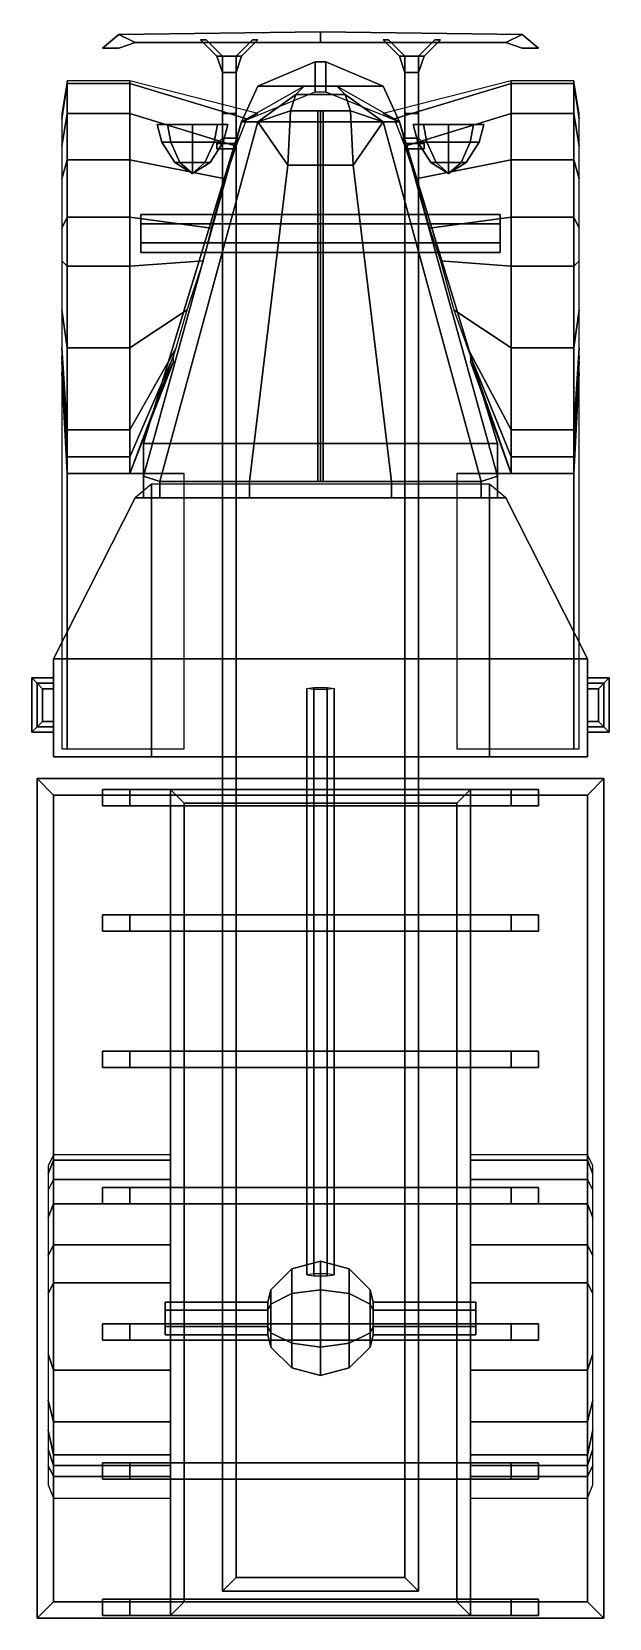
# Model space of a CAD drawing. Extents: x -1.06 to 1.06, y -3.08 to 2.74.
import ezdxf

# ---------------------------------------------------------------- set-up
doc = ezdxf.new("R2010")
doc.units = 0
doc.layers.get('0').update_dxf_attribs({"linetype": 'CONTINUOUS'})
doc.layers.add('MUDGUARDS', color=6, linetype='CONTINUOUS')

msp = doc.modelspace()

# ---------------------------------------------------------------- linework, layer by layer
for points in [[(0, 2.74, 0.41), (0, 2.7, 0.41), (-0.68, 2.7, 0.41), (-0.74, 2.73, 0.41)], [(-0.68, 2.7, 0.53), (0, 2.7, 0.53), (0, 2.74, 0.53), (-0.74, 2.73, 0.53)], [(-0.74, 2.73, 0.53), (0, 2.74, 0.53), (0, 2.74, 0.41), (-0.74, 2.73, 0.41)], [(0.74, 2.73, 0.41), (0, 2.74, 0.41), (0, 2.74, 0.53), (0.74, 2.73, 0.53)], [(0.68, 2.7, 0.41), (0, 2.7, 0.41), (0, 2.74, 0.41), (0.74, 2.73, 0.41)], [(0, 2.74, 0.53), (0, 2.7, 0.53), (0.68, 2.7, 0.53), (0.74, 2.73, 0.53)], [(-0.8, 2.68, 0.53), (-0.74, 2.73, 0.53), (-0.74, 2.73, 0.41), (-0.8, 2.68, 0.41)], [(-0.74, 2.68, 0.53), (-0.68, 2.7, 0.53), (-0.74, 2.73, 0.53), (-0.8, 2.68, 0.53)], [(-0.74, 2.73, 0.41), (-0.68, 2.7, 0.41), (-0.74, 2.68, 0.41), (-0.8, 2.68, 0.41)], [(-0.8, 2.68, 0.41), (-0.74, 2.68, 0.41), (-0.74, 2.68, 0.53), (-0.8, 2.68, 0.53)], [(-0.74, 2.68, 0.41), (-0.68, 2.7, 0.41), (-0.68, 2.7, 0.53), (-0.74, 2.68, 0.53)], [(-0.68, 2.7, 0.41), (0.68, 2.7, 0.41), (0.68, 2.7, 0.53), (-0.68, 2.7, 0.53)], [(-0.44, 2.71, 0.43), (-0.38, 2.65, 0.43), (-0.38, 2.65, 0.51), (-0.44, 2.71, 0.51)], [(-0.42, 2.71, 0.43), (-0.36, 2.65, 0.43), (-0.38, 2.65, 0.43), (-0.44, 2.71, 0.43)], [(-0.44, 2.71, 0.51), (-0.38, 2.65, 0.51), (-0.36, 2.65, 0.51), (-0.42, 2.71, 0.51)], [(-0.36, 2.65, 0.51), (-0.36, 2.65, 0.43), (-0.42, 2.71, 0.43), (-0.42, 2.71, 0.51)], [(-0.23, 2.71, 0.43), (-0.29, 2.65, 0.43), (-0.31, 2.65, 0.43), (-0.25, 2.71, 0.43)], [(-0.31, 2.65, 0.43), (-0.31, 2.65, 0.51), (-0.25, 2.71, 0.51), (-0.25, 2.71, 0.43)], [(-0.25, 2.71, 0.51), (-0.31, 2.65, 0.51), (-0.29, 2.65, 0.51), (-0.23, 2.71, 0.51)], [(-0.23, 2.71, 0.51), (-0.29, 2.65, 0.51), (-0.29, 2.65, 0.43), (-0.23, 2.71, 0.43)], [(0.23, 2.71, 0.51), (0.29, 2.65, 0.51), (0.31, 2.65, 0.51), (0.25, 2.71, 0.51)], [(0.25, 2.71, 0.43), (0.31, 2.65, 0.43), (0.29, 2.65, 0.43), (0.23, 2.71, 0.43)], [(0.23, 2.71, 0.43), (0.29, 2.65, 0.43), (0.29, 2.65, 0.51), (0.23, 2.71, 0.51)], [(0.31, 2.65, 0.51), (0.31, 2.65, 0.43), (0.25, 2.71, 0.43), (0.25, 2.71, 0.51)], [(0.44, 2.71, 0.43), (0.38, 2.65, 0.43), (0.36, 2.65, 0.43), (0.42, 2.71, 0.43)], [(0.36, 2.65, 0.43), (0.36, 2.65, 0.51), (0.42, 2.71, 0.51), (0.42, 2.71, 0.43)], [(0.42, 2.71, 0.51), (0.36, 2.65, 0.51), (0.38, 2.65, 0.51), (0.44, 2.71, 0.51)], [(0.44, 2.71, 0.51), (0.38, 2.65, 0.51), (0.38, 2.65, 0.43), (0.44, 2.71, 0.43)], [(0.74, 2.68, 0.41), (0.68, 2.7, 0.41), (0.74, 2.73, 0.41), (0.8, 2.68, 0.41)], [(0.74, 2.73, 0.53), (0.68, 2.7, 0.53), (0.74, 2.68, 0.53), (0.8, 2.68, 0.53)], [(0.74, 2.68, 0.53), (0.68, 2.7, 0.53), (0.68, 2.7, 0.41), (0.74, 2.68, 0.41)], [(0.8, 2.68, 0.41), (0.74, 2.73, 0.41), (0.74, 2.73, 0.53), (0.8, 2.68, 0.53)], [(0.8, 2.68, 0.53), (0.74, 2.68, 0.53), (0.74, 2.68, 0.41), (0.8, 2.68, 0.41)], [(-0.38, 2.65, 0.43), (-0.36, 2.59, 0.43), (-0.36, 2.59, 0.51), (-0.38, 2.65, 0.51)], [(-0.36, 2.65, 0.43), (-0.36, 2.59, 0.43), (-0.36, 2.59, 0.43), (-0.38, 2.65, 0.43)], [(-0.38, 2.65, 0.51), (-0.36, 2.59, 0.51), (-0.36, 2.59, 0.51), (-0.36, 2.65, 0.51)], [(-0.36, 2.65, 0.51), (-0.36, 2.59, 0.51), (-0.31, 2.59, 0.51), (-0.31, 2.65, 0.51)], [(-0.31, 2.65, 0.43), (-0.31, 2.59, 0.43), (-0.36, 2.59, 0.43), (-0.36, 2.65, 0.43)], [(-0.29, 2.65, 0.43), (-0.31, 2.59, 0.43), (-0.31, 2.59, 0.43), (-0.31, 2.65, 0.43)], [(-0.29, 2.65, 0.51), (-0.31, 2.59, 0.51), (-0.31, 2.59, 0.43), (-0.29, 2.65, 0.43)], [(-0.31, 2.65, 0.51), (-0.31, 2.59, 0.51), (-0.31, 2.59, 0.51), (-0.29, 2.65, 0.51)], [(-0.02, 2.52, 1.3), (-0.02, 2.63, 0.64), (-0.23, 2.54, 0.64), (-0.29, 2.41, 1.3)], [(-0.23, 2.54, 0.64), (-0.02, 2.63, 0.64), (0.02, 2.63, 0.64), (0.23, 2.54, 0.64)], [(0.02, 2.52, 1.3), (0.02, 2.63, 0.64), (-0.02, 2.63, 0.64), (-0.02, 2.52, 1.3)], [(0.23, 2.54, 0.64), (0.02, 2.63, 0.64), (0.02, 2.52, 1.3), (0.29, 2.41, 1.3)], [(0.29, 2.65, 0.51), (0.31, 2.59, 0.51), (0.31, 2.59, 0.51), (0.31, 2.65, 0.51)], [(0.29, 2.65, 0.43), (0.31, 2.59, 0.43), (0.31, 2.59, 0.51), (0.29, 2.65, 0.51)], [(0.31, 2.65, 0.43), (0.31, 2.59, 0.43), (0.31, 2.59, 0.43), (0.29, 2.65, 0.43)], [(0.31, 2.65, 0.51), (0.31, 2.59, 0.51), (0.36, 2.59, 0.51), (0.36, 2.65, 0.51)], [(0.36, 2.65, 0.43), (0.36, 2.59, 0.43), (0.31, 2.59, 0.43), (0.31, 2.65, 0.43)], [(0.38, 2.65, 0.43), (0.36, 2.59, 0.43), (0.36, 2.59, 0.43), (0.36, 2.65, 0.43)], [(0.38, 2.65, 0.51), (0.36, 2.59, 0.51), (0.36, 2.59, 0.43), (0.38, 2.65, 0.43)], [(0.36, 2.65, 0.51), (0.36, 2.59, 0.51), (0.36, 2.59, 0.51), (0.38, 2.65, 0.51)], [(-0.36, 2.59, 0.51), (-0.36, 2.44, 0.64), (-0.31, 2.44, 0.64), (-0.31, 2.59, 0.51)], [(-0.31, 2.59, 0.43), (-0.31, 2.44, 0.55), (-0.36, 2.44, 0.55), (-0.36, 2.59, 0.43)], [(-0.36, 2.59, 0.43), (-0.36, 2.44, 0.55), (-0.36, 2.44, 0.64), (-0.36, 2.59, 0.51)], [(-0.31, 2.44, 0.64), (-0.31, 2.44, 0.55), (-0.31, 2.59, 0.43), (-0.31, 2.59, 0.51)], [(0.31, 2.59, 0.51), (0.31, 2.44, 0.64), (0.36, 2.44, 0.64), (0.36, 2.59, 0.51)], [(0.36, 2.59, 0.43), (0.36, 2.44, 0.55), (0.31, 2.44, 0.55), (0.31, 2.59, 0.43)], [(0.31, 2.59, 0.43), (0.31, 2.44, 0.55), (0.31, 2.44, 0.64), (0.31, 2.59, 0.51)], [(0.36, 2.44, 0.64), (0.36, 2.44, 0.55), (0.36, 2.59, 0.43), (0.36, 2.59, 0.51)], [(-0.29, 2.41, 1.3), (-0.23, 2.54, 0.64), (-0.29, 2.41, 0.64), (-0.29, 2.41, 1.3)], [(-0.29, 2.41, 0.64), (-0.23, 2.54, 0.64), (0.23, 2.54, 0.64), (0.29, 2.41, 0.64)], [(-0.29, 2.41, 1.3), (-0.23, 2.41, 1.37), (-0.09, 2.51, 1.38), (-0.06, 2.54, 1.3)], [(-0.23, 2.41, 1.37), (-0.23, 2.41, 1.37), (-0.11, 2.45, 1.42), (-0.09, 2.51, 1.38)], [(0.11, 2.45, 1.42), (0.09, 2.51, 1.38), (-0.09, 2.51, 1.38), (-0.11, 2.45, 1.42)], [(-0.06, 2.54, 1.3), (-0.09, 2.51, 1.38), (0.09, 2.51, 1.38), (0.06, 2.54, 1.3)], [(0.06, 2.54, 1.3), (0.09, 2.51, 1.38), (0.23, 2.41, 1.37), (0.29, 2.41, 1.3)], [(0.23, 2.41, 1.37), (0.23, 2.41, 1.37), (0.09, 2.51, 1.38), (0.11, 2.45, 1.42)], [(0.29, 2.41, 0.64), (0.23, 2.54, 0.64), (0.29, 2.41, 1.3)], [(-0.23, 2.41, 1.37), (-0.23, 2.41, 1.37), (-0.12, 2.25, 1.43), (-0.11, 2.45, 1.42)], [(-0.11, 2.45, 1.42), (-0.12, 2.25, 1.43), (-0.01, 2.25, 1.43), (-0.01, 2.45, 1.42)], [(0, 2.45, 1.43), (-0.01, 2.45, 1.42), (-0.01, 2.25, 1.43), (0, 2.25, 1.44)], [(0.01, 2.45, 1.42), (0.01, 2.45, 1.42), (-0.01, 2.45, 1.42), (0, 2.45, 1.43)], [(0.01, 2.45, 1.42), (0, 2.45, 1.43), (0, 2.25, 1.44), (0.01, 2.25, 1.43)], [(0.01, 2.45, 1.42), (0.01, 2.25, 1.43), (0.12, 2.25, 1.43), (0.11, 2.45, 1.42)], [(0.11, 2.45, 1.42), (0.12, 2.25, 1.43), (0.23, 2.41, 1.37)], [(-0.29, 2.41, 1.3), (-0.29, 2.41, 0.64), (-0.65, 1.23, 0.64), (-0.65, 1.11, 1.3)], [(-0.65, 1.23, 0.64), (-0.29, 2.41, 0.64), (0.29, 2.41, 0.64), (0.65, 1.23, 0.64)], [(-0.23, 2.41, 1.37), (-0.29, 2.41, 1.3), (-0.65, 1.11, 1.3), (-0.59, 1.09, 1.4)], [(-0.5826, 2.335, 1.09), (-0.6, 2.4, 1.09), (-0.5619, 2.4, 0.9981), (-0.5496, 2.335, 1.0104)], [(-0.5496, 2.335, 1.1696), (-0.5619, 2.4, 1.1819), (-0.6, 2.4, 1.09), (-0.5826, 2.335, 1.09)], [(-0.47, 2.4, 1.22), (-0.3781, 2.4, 1.1819), (-0.6, 2.4, 1.09), (-0.5619, 2.4, 1.1819)], [(-0.3781, 2.4, 1.1819), (-0.34, 2.4, 1.09), (-0.5619, 2.4, 0.9981), (-0.6, 2.4, 1.09)], [(-0.12, 2.25, 1.43), (-0.23, 2.41, 1.37), (-0.59, 1.09, 1.4), (-0.26, 1.09, 1.48)], [(-0.5496, 2.335, 1.0104), (-0.5619, 2.4, 0.9981), (-0.47, 2.4, 0.96), (-0.47, 2.335, 0.9774)], [(-0.47, 2.335, 1.2026), (-0.47, 2.4, 1.22), (-0.5619, 2.4, 1.1819), (-0.5496, 2.335, 1.1696)], [(-0.34, 2.4, 1.09), (-0.3781, 2.4, 0.9981), (-0.47, 2.4, 0.96), (-0.5619, 2.4, 0.9981)], [(-0.47, 2.335, 0.9774), (-0.47, 2.4, 0.96), (-0.3781, 2.4, 0.9981), (-0.3904, 2.335, 1.0104)], [(-0.3904, 2.335, 1.1696), (-0.3781, 2.4, 1.1819), (-0.47, 2.4, 1.22), (-0.47, 2.335, 1.2026)], [(-0.3904, 2.335, 1.0104), (-0.3781, 2.4, 0.9981), (-0.34, 2.4, 1.09), (-0.3574, 2.335, 1.09)], [(-0.3574, 2.335, 1.09), (-0.34, 2.4, 1.09), (-0.3781, 2.4, 1.1819), (-0.3904, 2.335, 1.1696)], [(-0.31, 2.44, 0.55), (-0.31, -2.93, 0.55), (-0.36, -2.98, 0.55), (-0.36, 2.44, 0.55)], [(-0.36, 2.44, 0.64), (-0.36, -2.98, 0.64), (-0.31, -2.93, 0.64), (-0.31, 2.44, 0.64)], [(-0.36, 2.44, 0.55), (-0.36, -2.98, 0.55), (-0.36, -2.98, 0.64), (-0.36, 2.44, 0.64)], [(-0.31, -2.93, 0.64), (-0.31, -2.93, 0.55), (-0.31, 2.44, 0.55), (-0.31, 2.44, 0.64)], [(0.59, 1.09, 1.4), (0.23, 2.41, 1.37), (0.12, 2.25, 1.43), (0.26, 1.09, 1.48)], [(0.65, 1.11, 1.3), (0.29, 2.41, 1.3), (0.23, 2.41, 1.37), (0.59, 1.09, 1.4)], [(0.65, 1.23, 0.64), (0.29, 2.41, 0.64), (0.29, 2.41, 1.3), (0.65, 1.11, 1.3)], [(0.31, 2.44, 0.55), (0.31, -2.93, 0.55), (0.31, -2.93, 0.64), (0.31, 2.44, 0.64)], [(0.36, 2.44, 0.55), (0.36, -2.98, 0.55), (0.31, -2.93, 0.55), (0.31, 2.44, 0.55)], [(0.31, 2.44, 0.64), (0.31, -2.93, 0.64), (0.36, -2.98, 0.64), (0.36, 2.44, 0.64)], [(0.3574, 2.335, 1.09), (0.34, 2.4, 1.09), (0.3781, 2.4, 0.9981), (0.3904, 2.335, 1.0104)], [(0.3904, 2.335, 1.1696), (0.3781, 2.4, 1.1819), (0.34, 2.4, 1.09), (0.3574, 2.335, 1.09)], [(0.5619, 2.4, 1.1819), (0.6, 2.4, 1.09), (0.3781, 2.4, 0.9981), (0.34, 2.4, 1.09)], [(0.47, 2.4, 1.22), (0.5619, 2.4, 1.1819), (0.34, 2.4, 1.09), (0.3781, 2.4, 1.1819)], [(0.36, -2.98, 0.64), (0.36, -2.98, 0.55), (0.36, 2.44, 0.55), (0.36, 2.44, 0.64)], [(0.3904, 2.335, 1.0104), (0.3781, 2.4, 0.9981), (0.47, 2.4, 0.96), (0.47, 2.335, 0.9774)], [(0.47, 2.335, 1.2026), (0.47, 2.4, 1.22), (0.3781, 2.4, 1.1819), (0.3904, 2.335, 1.1696)], [(0.6, 2.4, 1.09), (0.5619, 2.4, 0.9981), (0.47, 2.4, 0.96), (0.3781, 2.4, 0.9981)], [(0.47, 2.335, 0.9774), (0.47, 2.4, 0.96), (0.5619, 2.4, 0.9981), (0.5496, 2.335, 1.0104)], [(0.5496, 2.335, 1.1696), (0.5619, 2.4, 1.1819), (0.47, 2.4, 1.22), (0.47, 2.335, 1.2026)], [(0.5496, 2.335, 1.0104), (0.5619, 2.4, 0.9981), (0.6, 2.4, 1.09), (0.5826, 2.335, 1.09)], [(0.5826, 2.335, 1.09), (0.6, 2.4, 1.09), (0.5619, 2.4, 1.1819), (0.5496, 2.335, 1.1696)], [(-0.535, 2.26, 1.09), (-0.5826, 2.335, 1.09), (-0.5496, 2.335, 1.0104), (-0.516, 2.26, 1.044)], [(-0.516, 2.26, 1.136), (-0.5496, 2.335, 1.1696), (-0.5826, 2.335, 1.09), (-0.535, 2.26, 1.09)], [(-0.516, 2.26, 1.044), (-0.5496, 2.335, 1.0104), (-0.47, 2.335, 0.9774), (-0.47, 2.26, 1.025)], [(-0.47, 2.26, 1.155), (-0.47, 2.335, 1.2026), (-0.5496, 2.335, 1.1696), (-0.516, 2.26, 1.136)], [(-0.47, 2.26, 1.025), (-0.47, 2.335, 0.9774), (-0.3904, 2.335, 1.0104), (-0.424, 2.26, 1.044)], [(-0.424, 2.26, 1.136), (-0.3904, 2.335, 1.1696), (-0.47, 2.335, 1.2026), (-0.47, 2.26, 1.155)], [(-0.424, 2.26, 1.044), (-0.3904, 2.335, 1.0104), (-0.3574, 2.335, 1.09), (-0.405, 2.26, 1.09)], [(-0.405, 2.26, 1.09), (-0.3574, 2.335, 1.09), (-0.3904, 2.335, 1.1696), (-0.424, 2.26, 1.136)], [(-0.31, 2.33, 1.11), (-0.3, 2.35, 1.09), (-0.36, 2.35, 1.09), (-0.38, 2.33, 1.11)], [(-0.3, 2.35, 1.09), (-0.31, 2.33, 1.07), (-0.38, 2.33, 1.07), (-0.36, 2.35, 1.09)], [(-0.31, 2.31, 1.09), (-0.31, 2.33, 1.11), (-0.38, 2.33, 1.11), (-0.38, 2.31, 1.09)], [(-0.31, 2.33, 1.07), (-0.31, 2.31, 1.09), (-0.38, 2.31, 1.09), (-0.38, 2.33, 1.07)], [(0.3, 2.35, 1.09), (0.31, 2.33, 1.11), (0.38, 2.33, 1.11), (0.36, 2.35, 1.09)], [(0.31, 2.33, 1.07), (0.3, 2.35, 1.09), (0.36, 2.35, 1.09), (0.38, 2.33, 1.07)], [(0.31, 2.33, 1.11), (0.31, 2.31, 1.09), (0.38, 2.31, 1.09), (0.38, 2.33, 1.11)], [(0.31, 2.31, 1.09), (0.31, 2.33, 1.07), (0.38, 2.33, 1.07), (0.38, 2.31, 1.09)], [(0.405, 2.26, 1.09), (0.3574, 2.335, 1.09), (0.3904, 2.335, 1.0104), (0.424, 2.26, 1.044)], [(0.424, 2.26, 1.136), (0.3904, 2.335, 1.1696), (0.3574, 2.335, 1.09), (0.405, 2.26, 1.09)], [(0.424, 2.26, 1.044), (0.3904, 2.335, 1.0104), (0.47, 2.335, 0.9774), (0.47, 2.26, 1.025)], [(0.47, 2.26, 1.155), (0.47, 2.335, 1.2026), (0.3904, 2.335, 1.1696), (0.424, 2.26, 1.136)], [(0.47, 2.26, 1.025), (0.47, 2.335, 0.9774), (0.5496, 2.335, 1.0104), (0.516, 2.26, 1.044)], [(0.516, 2.26, 1.136), (0.5496, 2.335, 1.1696), (0.47, 2.335, 1.2026), (0.47, 2.26, 1.155)], [(0.516, 2.26, 1.044), (0.5496, 2.335, 1.0104), (0.5826, 2.335, 1.09), (0.535, 2.26, 1.09)], [(0.535, 2.26, 1.09), (0.5826, 2.335, 1.09), (0.5496, 2.335, 1.1696), (0.516, 2.26, 1.136)], [(-0.47, 2.22, 1.09), (-0.535, 2.26, 1.09), (-0.516, 2.26, 1.044), (-0.47, 2.22, 1.09)], [(-0.47, 2.22, 1.09), (-0.516, 2.26, 1.136), (-0.535, 2.26, 1.09), (-0.47, 2.22, 1.09)], [(-0.47, 2.22, 1.09), (-0.516, 2.26, 1.044), (-0.47, 2.26, 1.025), (-0.47, 2.22, 1.09)], [(-0.47, 2.22, 1.09), (-0.47, 2.26, 1.155), (-0.516, 2.26, 1.136), (-0.47, 2.22, 1.09)], [(-0.47, 2.22, 1.09), (-0.47, 2.26, 1.025), (-0.424, 2.26, 1.044), (-0.47, 2.22, 1.09)], [(-0.47, 2.22, 1.09), (-0.424, 2.26, 1.044), (-0.405, 2.26, 1.09), (-0.47, 2.22, 1.09)], [(-0.47, 2.22, 1.09), (-0.405, 2.26, 1.09), (-0.424, 2.26, 1.136), (-0.47, 2.22, 1.09)], [(-0.47, 2.22, 1.09), (-0.424, 2.26, 1.136), (-0.47, 2.26, 1.155), (-0.47, 2.22, 1.09)], [(-0.12, 2.25, 1.43), (-0.26, 1.09, 1.48), (-0.01, 1.09, 1.48), (-0.01, 2.25, 1.43)], [(0, 2.25, 1.44), (-0.01, 2.25, 1.43), (-0.01, 1.09, 1.48), (0, 1.09, 1.49)], [(0.01, 2.25, 1.43), (0, 2.25, 1.44), (0, 1.09, 1.49), (0.01, 1.09, 1.48)], [(0.26, 1.09, 1.48), (0.12, 2.25, 1.43), (0.01, 2.25, 1.43), (0.01, 1.09, 1.48)], [(0.47, 2.22, 1.09), (0.405, 2.26, 1.09), (0.424, 2.26, 1.044), (0.47, 2.22, 1.09)], [(0.47, 2.22, 1.09), (0.424, 2.26, 1.136), (0.405, 2.26, 1.09), (0.47, 2.22, 1.09)], [(0.47, 2.22, 1.09), (0.424, 2.26, 1.044), (0.47, 2.26, 1.025), (0.47, 2.22, 1.09)], [(0.47, 2.22, 1.09), (0.47, 2.26, 1.155), (0.424, 2.26, 1.136), (0.47, 2.22, 1.09)], [(0.47, 2.22, 1.09), (0.47, 2.26, 1.025), (0.516, 2.26, 1.044), (0.47, 2.22, 1.09)], [(0.47, 2.22, 1.09), (0.516, 2.26, 1.044), (0.535, 2.26, 1.09), (0.47, 2.22, 1.09)], [(0.47, 2.22, 1.09), (0.535, 2.26, 1.09), (0.516, 2.26, 1.136), (0.47, 2.22, 1.09)], [(0.47, 2.22, 1.09), (0.516, 2.26, 1.136), (0.47, 2.26, 1.155), (0.47, 2.22, 1.09)], [(0.66, 2.035, 0.4906), (0.66, 2.07, 0.43), (-0.66, 2.07, 0.43), (-0.66, 2.035, 0.4906)], [(0.66, 2.07, 0.43), (0.66, 2.035, 0.3694), (-0.66, 2.035, 0.3694), (-0.66, 2.07, 0.43)], [(0.66, 1.965, 0.4906), (0.66, 2.035, 0.4906), (-0.66, 2.035, 0.4906), (-0.66, 1.965, 0.4906)], [(0.66, 2.035, 0.3694), (0.66, 1.965, 0.3694), (-0.66, 1.965, 0.3694), (-0.66, 2.035, 0.3694)], [(0.66, 1.93, 0.43), (0.66, 1.965, 0.4906), (-0.66, 1.965, 0.4906), (-0.66, 1.93, 0.43)], [(0.66, 1.965, 0.3694), (0.66, 1.93, 0.43), (-0.66, 1.93, 0.43), (-0.66, 1.965, 0.3694)], [(-0.65, 1.11, 1.3), (-0.65, 1.23, 0.64), (-0.65, 1.03, 0.64), (-0.65, 1.03, 1.3)], [(-0.65, 1.03, 0.64), (-0.65, 1.23, 0.64), (0.65, 1.23, 0.64), (0.65, 1.03, 0.64)], [(0.65, 1.03, 0.64), (0.65, 1.23, 0.64), (0.65, 1.11, 1.3), (0.65, 1.03, 1.3)], [(-0.59, 1.09, 1.4), (-0.65, 1.11, 1.3), (-0.65, 1.03, 1.3), (-0.59, 1.03, 1.4)], [(0.65, 1.03, 1.3), (0.65, 1.11, 1.3), (0.59, 1.09, 1.4), (0.59, 1.03, 1.4)], [(-0.62, 1.03, 2.01), (-0.62, 1.08, 1.97), (-0.68, 1.03, 1.97)], [(0.62, 1.03, 2.01), (0.62, 1.08, 1.97), (-0.62, 1.08, 1.97), (-0.62, 1.03, 2.01)], [(-0.26, 1.03, 1.48), (-0.26, 1.09, 1.48), (-0.59, 1.09, 1.4), (-0.59, 1.03, 1.4)], [(0.26, 1.03, 1.48), (0.26, 1.09, 1.48), (-0.26, 1.09, 1.48), (-0.26, 1.03, 1.48)], [(0, 1.09, 1.49), (-0.01, 1.09, 1.48), (0.01, 1.09, 1.48)], [(0.59, 1.03, 1.4), (0.59, 1.09, 1.4), (0.26, 1.09, 1.48), (0.26, 1.03, 1.48)], [(0.68, 1.03, 1.97), (0.68, 1.03, 1.97), (0.62, 1.08, 1.97), (0.62, 1.03, 2.01)], [(-0.98, 0.44, 0.64), (-0.68, 1.03, 0.64), (0.68, 1.03, 0.64), (0.98, 0.44, 0.64)], [(-0.68, 1.03, 1.97), (-0.68, 1.03, 0.64), (-0.98, 0.44, 0.64), (-0.98, 0.44, 1.89)], [(-0.68, 1.03, 1.97), (-0.98, 0.44, 1.89), (-0.62, 0.44, 2.07), (-0.62, 1.03, 2.01)], [(-0.65, 1.03, 1.3), (-0.65, 1.03, 0.64), (-0.68, 1.03, 0.64), (-0.68, 1.03, 1.97)], [(0.68, 1.03, 1.97), (0.26, 1.03, 1.48), (-0.26, 1.03, 1.48), (-0.68, 1.03, 1.97)], [(-0.68, 1.03, 1.97), (-0.26, 1.03, 1.48), (-0.59, 1.03, 1.4), (-0.68, 1.03, 1.97)], [(-0.59, 1.03, 1.4), (-0.65, 1.03, 1.3), (-0.68, 1.03, 1.97)], [(0.62, 0.44, 2.07), (0.62, 1.03, 2.01), (-0.62, 1.03, 2.01), (-0.62, 0.44, 2.07)], [(0.68, 1.03, 1.97), (0.59, 1.03, 1.4), (0.26, 1.03, 1.48), (0.68, 1.03, 1.97)], [(0.68, 1.03, 1.97), (0.65, 1.03, 1.3), (0.59, 1.03, 1.4), (0.68, 1.03, 1.97)], [(0.62, 1.03, 2.01), (0.62, 0.44, 2.07), (0.98, 0.44, 1.89), (0.68, 1.03, 1.97)], [(0.68, 1.03, 0.64), (0.65, 1.03, 0.64), (0.65, 1.03, 1.3), (0.68, 1.03, 1.97)], [(0.98, 0.44, 0.64), (0.68, 1.03, 0.64), (0.68, 1.03, 1.97), (0.98, 0.44, 1.89)], [(-0.98, 0.44, 0.64), (-0.98, 0.08, 0.64), (-0.98, 0.08, 1.84), (-0.98, 0.44, 1.89)], [(0.98, 0.44, 0.64), (0.98, 0.08, 0.64), (-0.98, 0.08, 0.64), (-0.98, 0.44, 0.64)], [(-0.98, 0.44, 1.89), (-0.98, 0.08, 1.84), (-0.62, 0.08, 2.03), (-0.62, 0.44, 2.07)], [(-0.62, 0.44, 2.07), (-0.62, 0.08, 2.03), (0.62, 0.08, 2.03), (0.62, 0.44, 2.07)], [(0.62, 0.44, 2.07), (0.62, 0.08, 2.03), (0.98, 0.08, 1.84), (0.98, 0.44, 1.89)], [(0.98, 0.08, 1.84), (0.98, 0.08, 0.64), (0.98, 0.44, 0.64), (0.98, 0.44, 1.89)], [(-1.04, 0.35, 1.38), (-1.06, 0.37, 1.36), (-1.06, 0.17, 1.36), (-1.04, 0.19, 1.38)], [(-1.06, 0.37, 1.36), (-1.04, 0.35, 1.34), (-1.04, 0.19, 1.34), (-1.06, 0.17, 1.36)], [(-0.98, 0.35, 1.38), (-0.98, 0.37, 1.36), (-1.06, 0.37, 1.36), (-1.04, 0.35, 1.38)], [(-0.98, 0.37, 1.36), (-0.98, 0.35, 1.34), (-1.04, 0.35, 1.34), (-1.06, 0.37, 1.36)], [(-1.02, 0.33, 1.36), (-1.04, 0.35, 1.38), (-1.04, 0.19, 1.38), (-1.02, 0.21, 1.36)], [(-1.04, 0.35, 1.34), (-1.02, 0.33, 1.36), (-1.02, 0.21, 1.36), (-1.04, 0.19, 1.34)], [(-0.98, 0.33, 1.36), (-0.98, 0.35, 1.38), (-1.04, 0.35, 1.38), (-1.02, 0.33, 1.36)], [(-0.98, 0.35, 1.34), (-0.98, 0.33, 1.36), (-1.02, 0.33, 1.36), (-1.04, 0.35, 1.34)], [(0.98, 0.37, 1.36), (0.98, 0.35, 1.38), (1.04, 0.35, 1.38), (1.06, 0.37, 1.36)], [(0.98, 0.35, 1.34), (0.98, 0.37, 1.36), (1.06, 0.37, 1.36), (1.04, 0.35, 1.34)], [(0.98, 0.35, 1.38), (0.98, 0.33, 1.36), (1.02, 0.33, 1.36), (1.04, 0.35, 1.38)], [(0.98, 0.33, 1.36), (0.98, 0.35, 1.34), (1.04, 0.35, 1.34), (1.02, 0.33, 1.36)], [(1.02, 0.21, 1.36), (1.04, 0.19, 1.38), (1.04, 0.35, 1.38), (1.02, 0.33, 1.36)], [(1.04, 0.19, 1.34), (1.02, 0.21, 1.36), (1.02, 0.33, 1.36), (1.04, 0.35, 1.34)], [(1.04, 0.19, 1.38), (1.06, 0.17, 1.36), (1.06, 0.37, 1.36), (1.04, 0.35, 1.38)], [(1.06, 0.17, 1.36), (1.04, 0.19, 1.34), (1.04, 0.35, 1.34), (1.06, 0.37, 1.36)], [(-0.05, 0.3312, 0.5422), (-0.025, 0.3349, 0.4991), (-0.025, -1.8168, 0.3108), (-0.05, -1.8206, 0.3539)], [(-0.025, 0.3274, 0.5853), (-0.05, 0.3312, 0.5422), (-0.05, -1.8206, 0.3539), (-0.025, -1.8244, 0.3971)], [(-0.025, 0.3349, 0.4991), (0.025, 0.3349, 0.4991), (0.025, -1.8168, 0.3108), (-0.025, -1.8168, 0.3108)], [(0.025, 0.3274, 0.5853), (-0.025, 0.3274, 0.5853), (-0.025, -1.8244, 0.3971), (0.025, -1.8244, 0.3971)], [(0.025, 0.3349, 0.4991), (0.05, 0.3312, 0.5422), (0.05, -1.8206, 0.3539), (0.025, -1.8168, 0.3108)], [(0.05, 0.3312, 0.5422), (0.025, 0.3274, 0.5853), (0.025, -1.8244, 0.3971), (0.05, -1.8206, 0.3539)], [(-0.98, 0.17, 1.36), (-0.98, 0.19, 1.38), (-1.04, 0.19, 1.38), (-1.06, 0.17, 1.36)], [(-0.98, 0.19, 1.34), (-0.98, 0.17, 1.36), (-1.06, 0.17, 1.36), (-1.04, 0.19, 1.34)], [(-0.98, 0.19, 1.38), (-0.98, 0.21, 1.36), (-1.02, 0.21, 1.36), (-1.04, 0.19, 1.38)], [(-0.98, 0.21, 1.36), (-0.98, 0.19, 1.34), (-1.04, 0.19, 1.34), (-1.02, 0.21, 1.36)], [(0.98, 0.21, 1.36), (0.98, 0.19, 1.38), (1.04, 0.19, 1.38), (1.02, 0.21, 1.36)], [(0.98, 0.19, 1.34), (0.98, 0.21, 1.36), (1.02, 0.21, 1.36), (1.04, 0.19, 1.34)], [(0.98, 0.19, 1.38), (0.98, 0.17, 1.36), (1.06, 0.17, 1.36), (1.04, 0.19, 1.38)], [(0.98, 0.17, 1.36), (0.98, 0.19, 1.34), (1.04, 0.19, 1.34), (1.06, 0.17, 1.36)], [(-0.98, 0.08, 1.84), (-0.98, 0.08, 0.64), (0.98, 0.08, 0.64), (0.98, 0.08, 1.84)], [(-0.62, 0.08, 2.03), (-0.98, 0.08, 1.84), (0.98, 0.08, 1.84), (0.62, 0.08, 2.03)], [(1.04, 0, 1.39), (1.04, 0, 0.9), (-1.04, 0, 0.9), (-1.04, 0, 1.39)], [(1.04, 0, 0.9), (1.04, -3.08, 0.9), (-1.04, -3.08, 0.9), (-1.04, 0, 0.9)], [(-1.04, 0, 1.39), (-0.98, -0.06, 1.39), (0.98, -0.06, 1.39), (1.04, 0, 1.39)], [(-1.04, -3.08, 1.39), (-0.98, -3.02, 1.39), (-0.98, -0.06, 1.39), (-1.04, 0, 1.39)], [(-1.04, -3.08, 0.9), (-1.04, -3.08, 1.39), (-1.04, 0, 1.39), (-1.04, 0, 0.9)], [(0.98, -3.02, 1.39), (1.04, -3.08, 1.39), (1.04, 0, 1.39), (0.98, -0.06, 1.39)], [(1.04, 0, 0.9), (1.04, 0, 1.39), (1.04, -3.08, 1.39), (1.04, -3.08, 0.9)], [(-0.7, -0.04, 0.74), (-0.7, -0.1, 0.74), (-0.8, -0.1, 0.9), (-0.8, -0.04, 0.9)], [(0.8, -0.04, 0.9), (0.7, -0.04, 0.74), (-0.7, -0.04, 0.74), (-0.8, -0.04, 0.9)], [(-0.8, -0.04, 0.9), (-0.8, -0.1, 0.9), (0.8, -0.1, 0.9), (0.8, -0.04, 0.9)], [(0.7, -0.04, 0.74), (0.7, -0.1, 0.74), (-0.7, -0.1, 0.74), (-0.7, -0.04, 0.74)], [(-0.55, -0.04, 0.68), (-0.55, -3.07, 0.68), (-0.55, -3.07, 0.81), (-0.55, -0.04, 0.81)], [(-0.5, -0.09, 0.68), (-0.5, -3.02, 0.68), (-0.55, -3.07, 0.68), (-0.55, -0.04, 0.68)], [(-0.55, -0.04, 0.81), (-0.55, -3.07, 0.81), (-0.5, -3.02, 0.81), (-0.5, -0.09, 0.81)], [(-0.5, -0.09, 0.81), (0.5, -0.09, 0.81), (0.55, -0.04, 0.81), (-0.55, -0.04, 0.81)], [(-0.55, -0.04, 0.68), (0.55, -0.04, 0.68), (0.5, -0.09, 0.68), (-0.5, -0.09, 0.68)], [(0.55, -0.04, 0.81), (0.55, -0.04, 0.68), (-0.55, -0.04, 0.68), (-0.55, -0.04, 0.81)], [(0.5, -0.09, 0.81), (0.5, -3.02, 0.81), (0.55, -3.07, 0.81), (0.55, -0.04, 0.81)], [(0.55, -0.04, 0.68), (0.55, -3.07, 0.68), (0.5, -3.02, 0.68), (0.5, -0.09, 0.68)], [(0.55, -3.07, 0.81), (0.55, -3.07, 0.68), (0.55, -0.04, 0.68), (0.55, -0.04, 0.81)], [(0.8, -0.1, 0.9), (0.7, -0.1, 0.74), (0.7, -0.04, 0.74), (0.8, -0.04, 0.9)], [(-0.98, -0.06, 0.98), (-0.98, -3.02, 0.98), (0.98, -3.02, 0.98), (0.98, -0.06, 0.98)], [(0.98, -0.06, 0.98), (0.98, -0.06, 1.39), (-0.98, -0.06, 1.39), (-0.98, -0.06, 0.98)], [(-0.98, -0.06, 0.98), (-0.98, -0.06, 1.39), (-0.98, -3.02, 1.39), (-0.98, -3.02, 0.98)], [(-0.8, -0.1, 0.9), (-0.7, -0.1, 0.74), (0.7, -0.1, 0.74), (0.8, -0.1, 0.9)], [(-0.5, -3.02, 0.81), (-0.5, -3.02, 0.68), (-0.5, -0.09, 0.68), (-0.5, -0.09, 0.81)], [(-0.5, -0.09, 0.68), (0.5, -0.09, 0.68), (0.5, -0.09, 0.81), (-0.5, -0.09, 0.81)], [(0.5, -0.09, 0.68), (0.5, -3.02, 0.68), (0.5, -3.02, 0.81), (0.5, -0.09, 0.81)], [(0.98, -3.02, 0.98), (0.98, -3.02, 1.39), (0.98, -0.06, 1.39), (0.98, -0.06, 0.98)], [(0.8, -0.5, 0.9), (0.7, -0.5, 0.74), (-0.7, -0.5, 0.74), (-0.8, -0.5, 0.9)], [(-0.7, -0.5, 0.74), (-0.7, -0.56, 0.74), (-0.8, -0.56, 0.9), (-0.8, -0.5, 0.9)], [(-0.8, -0.5, 0.9), (-0.8, -0.56, 0.9), (0.8, -0.56, 0.9), (0.8, -0.5, 0.9)], [(0.7, -0.5, 0.74), (0.7, -0.56, 0.74), (-0.7, -0.56, 0.74), (-0.7, -0.5, 0.74)], [(0.8, -0.56, 0.9), (0.7, -0.56, 0.74), (0.7, -0.5, 0.74), (0.8, -0.5, 0.9)], [(-0.8, -0.56, 0.9), (-0.7, -0.56, 0.74), (0.7, -0.56, 0.74), (0.8, -0.56, 0.9)], [(-0.7, -1, 0.74), (-0.7, -1.06, 0.74), (-0.8, -1.06, 0.9), (-0.8, -1, 0.9)], [(0.8, -1, 0.9), (0.7, -1, 0.74), (-0.7, -1, 0.74), (-0.8, -1, 0.9)], [(-0.8, -1, 0.9), (-0.8, -1.06, 0.9), (0.8, -1.06, 0.9), (0.8, -1, 0.9)], [(0.7, -1, 0.74), (0.7, -1.06, 0.74), (-0.7, -1.06, 0.74), (-0.7, -1, 0.74)], [(0.8, -1.06, 0.9), (0.7, -1.06, 0.74), (0.7, -1, 0.74), (0.8, -1, 0.9)], [(-0.8, -1.06, 0.9), (-0.7, -1.06, 0.74), (0.7, -1.06, 0.74), (0.8, -1.06, 0.9)], [(0.8, -1.5, 0.9), (0.7, -1.5, 0.74), (-0.7, -1.5, 0.74), (-0.8, -1.5, 0.9)], [(-0.7, -1.5, 0.74), (-0.7, -1.56, 0.74), (-0.8, -1.56, 0.9), (-0.8, -1.5, 0.9)], [(-0.8, -1.5, 0.9), (-0.8, -1.56, 0.9), (0.8, -1.56, 0.9), (0.8, -1.5, 0.9)], [(0.7, -1.5, 0.74), (0.7, -1.56, 0.74), (-0.7, -1.56, 0.74), (-0.7, -1.5, 0.74)], [(0.8, -1.56, 0.9), (0.7, -1.56, 0.74), (0.7, -1.5, 0.74), (0.8, -1.5, 0.9)], [(-0.8, -1.56, 0.9), (-0.7, -1.56, 0.74), (0.7, -1.56, 0.74), (0.8, -1.56, 0.9)], [(-0.1819, -1.875, 0.34), (-0.105, -1.7981, 0.34), (-0.105, -1.8891, 0.1825), (-0.1819, -1.9275, 0.2491)], [(-0.1819, -1.9275, 0.4309), (-0.105, -1.8891, 0.4975), (-0.105, -1.7981, 0.34), (-0.1819, -1.875, 0.34)], [(-0.105, -1.7981, 0.34), (0, -1.77, 0.34), (0, -1.875, 0.1581), (-0.105, -1.8891, 0.1825)], [(-0.105, -1.8891, 0.4975), (0, -1.875, 0.5219), (0, -1.77, 0.34), (-0.105, -1.7981, 0.34)], [(0, -1.77, 0.34), (0.105, -1.7981, 0.34), (0.105, -1.8891, 0.1825), (0, -1.875, 0.1581)], [(0, -1.875, 0.5219), (0.105, -1.8891, 0.4975), (0.105, -1.7981, 0.34), (0, -1.77, 0.34)], [(0.105, -1.7981, 0.34), (0.1819, -1.875, 0.34), (0.1819, -1.9275, 0.2491), (0.105, -1.8891, 0.1825)], [(0.105, -1.8891, 0.4975), (0.1819, -1.9275, 0.4309), (0.1819, -1.875, 0.34), (0.105, -1.7981, 0.34)], [(-0.1939, -1.95, 0.392), (-0.1939, -1.92, 0.34), (-0.57, -1.92, 0.34), (-0.57, -1.95, 0.392)], [(-0.1939, -1.92, 0.34), (-0.1939, -1.95, 0.288), (-0.57, -1.95, 0.288), (-0.57, -1.92, 0.34)], [(-0.1939, -1.95, 0.392), (-0.1819, -1.9275, 0.4309), (-0.1819, -1.875, 0.34), (-0.1939, -1.92, 0.34)], [(-0.1939, -1.92, 0.34), (-0.1819, -1.875, 0.34), (-0.1819, -1.9275, 0.2491), (-0.1939, -1.95, 0.288)], [(-0.1819, -1.9275, 0.2491), (-0.105, -1.8891, 0.1825), (-0.105, -2.0709, 0.1825), (-0.1819, -2.0325, 0.2491)], [(-0.1819, -2.0325, 0.4309), (-0.105, -2.0709, 0.4975), (-0.105, -1.8891, 0.4975), (-0.1819, -1.9275, 0.4309)], [(-0.105, -1.8891, 0.1825), (0, -1.875, 0.1581), (0, -2.085, 0.1581), (-0.105, -2.0709, 0.1825)], [(-0.105, -2.0709, 0.4975), (0, -2.085, 0.5219), (0, -1.875, 0.5219), (-0.105, -1.8891, 0.4975)], [(0, -1.875, 0.1581), (0.105, -1.8891, 0.1825), (0.105, -2.0709, 0.1825), (0, -2.085, 0.1581)], [(0, -2.085, 0.5219), (0.105, -2.0709, 0.4975), (0.105, -1.8891, 0.4975), (0, -1.875, 0.5219)], [(0.105, -1.8891, 0.1825), (0.1819, -1.9275, 0.2491), (0.1819, -2.0325, 0.2491), (0.105, -2.0709, 0.1825)], [(0.105, -2.0709, 0.4975), (0.1819, -2.0325, 0.4309), (0.1819, -1.9275, 0.4309), (0.105, -1.8891, 0.4975)], [(0.1939, -1.92, 0.34), (0.1819, -1.875, 0.34), (0.1819, -1.9275, 0.4309), (0.1939, -1.95, 0.392)], [(0.1939, -1.95, 0.288), (0.1819, -1.9275, 0.2491), (0.1819, -1.875, 0.34), (0.1939, -1.92, 0.34)], [(0.1939, -1.92, 0.34), (0.1939, -1.95, 0.392), (0.57, -1.95, 0.392), (0.57, -1.92, 0.34)], [(0.1939, -1.95, 0.288), (0.1939, -1.92, 0.34), (0.57, -1.92, 0.34), (0.57, -1.95, 0.288)], [(-0.1939, -2.01, 0.392), (-0.1939, -1.95, 0.392), (-0.57, -1.95, 0.392), (-0.57, -2.01, 0.392)], [(-0.1939, -1.95, 0.288), (-0.1939, -2.01, 0.288), (-0.57, -2.01, 0.288), (-0.57, -1.95, 0.288)], [(-0.1939, -2.01, 0.392), (-0.1819, -2.0325, 0.4309), (-0.1819, -1.9275, 0.4309), (-0.1939, -1.95, 0.392)], [(-0.1939, -1.95, 0.288), (-0.1819, -1.9275, 0.2491), (-0.1819, -2.0325, 0.2491), (-0.1939, -2.01, 0.288)], [(0.1939, -1.95, 0.392), (0.1819, -1.9275, 0.4309), (0.1819, -2.0325, 0.4309), (0.1939, -2.01, 0.392)], [(0.1939, -2.01, 0.288), (0.1819, -2.0325, 0.2491), (0.1819, -1.9275, 0.2491), (0.1939, -1.95, 0.288)], [(0.1939, -1.95, 0.392), (0.1939, -2.01, 0.392), (0.57, -2.01, 0.392), (0.57, -1.95, 0.392)], [(0.1939, -2.01, 0.288), (0.1939, -1.95, 0.288), (0.57, -1.95, 0.288), (0.57, -2.01, 0.288)], [(-0.7, -2, 0.74), (-0.7, -2.06, 0.74), (-0.8, -2.06, 0.9), (-0.8, -2, 0.9)], [(0.8, -2, 0.9), (0.7, -2, 0.74), (-0.7, -2, 0.74), (-0.8, -2, 0.9)], [(-0.8, -2, 0.9), (-0.8, -2.06, 0.9), (0.8, -2.06, 0.9), (0.8, -2, 0.9)], [(0.7, -2, 0.74), (0.7, -2.06, 0.74), (-0.7, -2.06, 0.74), (-0.7, -2, 0.74)], [(-0.1939, -2.04, 0.34), (-0.1939, -2.01, 0.392), (-0.57, -2.01, 0.392), (-0.57, -2.04, 0.34)], [(-0.1939, -2.01, 0.288), (-0.1939, -2.04, 0.34), (-0.57, -2.04, 0.34), (-0.57, -2.01, 0.288)], [(-0.1939, -2.01, 0.288), (-0.1819, -2.0325, 0.2491), (-0.1819, -2.085, 0.34), (-0.1939, -2.04, 0.34)], [(-0.1939, -2.04, 0.34), (-0.1819, -2.085, 0.34), (-0.1819, -2.0325, 0.4309), (-0.1939, -2.01, 0.392)], [(-0.1819, -2.0325, 0.2491), (-0.105, -2.0709, 0.1825), (-0.105, -2.1619, 0.34), (-0.1819, -2.085, 0.34)], [(-0.1819, -2.085, 0.34), (-0.105, -2.1619, 0.34), (-0.105, -2.0709, 0.4975), (-0.1819, -2.0325, 0.4309)], [(0.105, -2.0709, 0.1825), (0.1819, -2.0325, 0.2491), (0.1819, -2.085, 0.34), (0.105, -2.1619, 0.34)], [(0.105, -2.1619, 0.34), (0.1819, -2.085, 0.34), (0.1819, -2.0325, 0.4309), (0.105, -2.0709, 0.4975)], [(0.1939, -2.04, 0.34), (0.1819, -2.085, 0.34), (0.1819, -2.0325, 0.2491), (0.1939, -2.01, 0.288)], [(0.1939, -2.01, 0.392), (0.1819, -2.0325, 0.4309), (0.1819, -2.085, 0.34), (0.1939, -2.04, 0.34)], [(0.1939, -2.01, 0.392), (0.1939, -2.04, 0.34), (0.57, -2.04, 0.34), (0.57, -2.01, 0.392)], [(0.1939, -2.04, 0.34), (0.1939, -2.01, 0.288), (0.57, -2.01, 0.288), (0.57, -2.04, 0.34)], [(0.8, -2.06, 0.9), (0.7, -2.06, 0.74), (0.7, -2, 0.74), (0.8, -2, 0.9)], [(-0.8, -2.06, 0.9), (-0.7, -2.06, 0.74), (0.7, -2.06, 0.74), (0.8, -2.06, 0.9)], [(-0.105, -2.0709, 0.1825), (0, -2.085, 0.1581), (0, -2.19, 0.34), (-0.105, -2.1619, 0.34)], [(-0.105, -2.1619, 0.34), (0, -2.19, 0.34), (0, -2.085, 0.5219), (-0.105, -2.0709, 0.4975)], [(0, -2.085, 0.1581), (0.105, -2.0709, 0.1825), (0.105, -2.1619, 0.34), (0, -2.19, 0.34)], [(0, -2.19, 0.34), (0.105, -2.1619, 0.34), (0.105, -2.0709, 0.4975), (0, -2.085, 0.5219)], [(-0.7, -2.51, 0.74), (-0.7, -2.57, 0.74), (-0.8, -2.57, 0.9), (-0.8, -2.51, 0.9)], [(0.8, -2.51, 0.9), (0.7, -2.51, 0.74), (-0.7, -2.51, 0.74), (-0.8, -2.51, 0.9)], [(-0.8, -2.51, 0.9), (-0.8, -2.57, 0.9), (0.8, -2.57, 0.9), (0.8, -2.51, 0.9)], [(0.7, -2.51, 0.74), (0.7, -2.57, 0.74), (-0.7, -2.57, 0.74), (-0.7, -2.51, 0.74)], [(0.8, -2.57, 0.9), (0.7, -2.57, 0.74), (0.7, -2.51, 0.74), (0.8, -2.51, 0.9)], [(-0.8, -2.57, 0.9), (-0.7, -2.57, 0.74), (0.7, -2.57, 0.74), (0.8, -2.57, 0.9)], [(-0.36, -2.98, 0.64), (0.36, -2.98, 0.64), (0.31, -2.93, 0.64), (-0.31, -2.93, 0.64)], [(-0.31, -2.93, 0.55), (0.31, -2.93, 0.55), (0.36, -2.98, 0.55), (-0.36, -2.98, 0.55)], [(0.31, -2.93, 0.64), (0.31, -2.93, 0.55), (-0.31, -2.93, 0.55), (-0.31, -2.93, 0.64)], [(-0.98, -3.02, 1.39), (-1.04, -3.08, 1.39), (1.04, -3.08, 1.39), (0.98, -3.02, 1.39)], [(-0.98, -3.02, 0.98), (-0.98, -3.02, 1.39), (0.98, -3.02, 1.39), (0.98, -3.02, 0.98)], [(-0.7, -3.01, 0.74), (-0.7, -3.07, 0.74), (-0.8, -3.07, 0.9), (-0.8, -3.01, 0.9)], [(0.8, -3.01, 0.9), (0.7, -3.01, 0.74), (-0.7, -3.01, 0.74), (-0.8, -3.01, 0.9)], [(-0.8, -3.01, 0.9), (-0.8, -3.07, 0.9), (0.8, -3.07, 0.9), (0.8, -3.01, 0.9)], [(0.7, -3.01, 0.74), (0.7, -3.07, 0.74), (-0.7, -3.07, 0.74), (-0.7, -3.01, 0.74)], [(-0.55, -3.07, 0.81), (0.55, -3.07, 0.81), (0.5, -3.02, 0.81), (-0.5, -3.02, 0.81)], [(-0.5, -3.02, 0.68), (0.5, -3.02, 0.68), (0.55, -3.07, 0.68), (-0.55, -3.07, 0.68)], [(0.5, -3.02, 0.81), (0.5, -3.02, 0.68), (-0.5, -3.02, 0.68), (-0.5, -3.02, 0.81)], [(-0.36, -2.98, 0.55), (0.36, -2.98, 0.55), (0.36, -2.98, 0.64), (-0.36, -2.98, 0.64)], [(0.8, -3.07, 0.9), (0.7, -3.07, 0.74), (0.7, -3.01, 0.74), (0.8, -3.01, 0.9)], [(-1.04, -3.08, 1.39), (-1.04, -3.08, 0.9), (1.04, -3.08, 0.9), (1.04, -3.08, 1.39)], [(-0.8, -3.07, 0.9), (-0.7, -3.07, 0.74), (0.7, -3.07, 0.74), (0.8, -3.07, 0.9)], [(-0.55, -3.07, 0.68), (0.55, -3.07, 0.68), (0.55, -3.07, 0.81), (-0.55, -3.07, 0.81)]]:
    msp.add_3dface(points)
at = {"layer": 'MUDGUARDS'}
for points in [[(-0.93, 2.55, 0.67), (-0.93, 2.56, 0.45), (-0.95, 2.44, 0.45), (-0.95, 2.42, 0.61)], [(-0.93, 2.44, 0.87), (-0.93, 2.55, 0.67), (-0.95, 2.42, 0.61), (-0.95, 2.32, 0.77)], [(-0.7, 2.55, 0.67), (-0.7, 2.56, 0.45), (-0.93, 2.56, 0.45), (-0.93, 2.55, 0.67)], [(-0.7, 2.44, 0.87), (-0.7, 2.55, 0.67), (-0.93, 2.55, 0.67), (-0.93, 2.44, 0.87)], [(-0.27, 2.42, 0.61), (-0.23, 2.44, 0.45), (-0.7, 2.56, 0.45), (-0.7, 2.55, 0.67)], [(-0.31, 2.32, 0.77), (-0.27, 2.42, 0.61), (-0.7, 2.55, 0.67), (-0.7, 2.44, 0.87)], [(0.7, 2.55, 0.67), (0.7, 2.56, 0.45), (0.23, 2.44, 0.45), (0.27, 2.42, 0.61)], [(0.7, 2.44, 0.87), (0.7, 2.55, 0.67), (0.27, 2.42, 0.61), (0.31, 2.32, 0.77)], [(0.93, 2.55, 0.67), (0.93, 2.56, 0.45), (0.7, 2.56, 0.45), (0.7, 2.55, 0.67)], [(0.93, 2.44, 0.87), (0.93, 2.55, 0.67), (0.7, 2.55, 0.67), (0.7, 2.44, 0.87)], [(0.95, 2.42, 0.61), (0.95, 2.44, 0.45), (0.93, 2.56, 0.45), (0.93, 2.55, 0.67)], [(0.95, 2.32, 0.77), (0.95, 2.42, 0.61), (0.93, 2.55, 0.67), (0.93, 2.44, 0.87)], [(-0.93, 2.27, 1), (-0.93, 2.44, 0.87), (-0.95, 2.32, 0.77), (-0.95, 2.2, 0.87)], [(-0.7, 2.27, 1), (-0.7, 2.44, 0.87), (-0.93, 2.44, 0.87), (-0.93, 2.27, 1)], [(-0.35, 2.2, 0.87), (-0.31, 2.32, 0.77), (-0.7, 2.44, 0.87), (-0.7, 2.27, 1)], [(0.7, 2.27, 1), (0.7, 2.44, 0.87), (0.31, 2.32, 0.77), (0.35, 2.2, 0.87)], [(0.93, 2.27, 1), (0.93, 2.44, 0.87), (0.7, 2.44, 0.87), (0.7, 2.27, 1)], [(0.95, 2.2, 0.87), (0.95, 2.32, 0.77), (0.93, 2.44, 0.87), (0.93, 2.27, 1)], [(-0.93, 2.06, 1.07), (-0.93, 2.27, 1), (-0.95, 2.2, 0.87), (-0.95, 2.02, 0.92)], [(-0.7, 2.06, 1.07), (-0.7, 2.27, 1), (-0.93, 2.27, 1), (-0.93, 2.06, 1.07)], [(-0.4, 2.02, 0.92), (-0.35, 2.2, 0.87), (-0.7, 2.27, 1), (-0.7, 2.06, 1.07)], [(0.7, 2.06, 1.07), (0.7, 2.27, 1), (0.35, 2.2, 0.87), (0.4, 2.02, 0.92)], [(0.93, 2.06, 1.07), (0.93, 2.27, 1), (0.7, 2.27, 1), (0.7, 2.06, 1.07)], [(0.95, 2.02, 0.92), (0.95, 2.2, 0.87), (0.93, 2.27, 1), (0.93, 2.06, 1.07)], [(-0.93, 1.88, 1.07), (-0.93, 2.06, 1.07), (-0.95, 2.02, 0.92), (-0.95, 1.9, 0.92)], [(-0.7, 1.88, 1.07), (-0.7, 2.06, 1.07), (-0.93, 2.06, 1.07), (-0.93, 1.88, 1.07)], [(-0.43, 1.9, 0.92), (-0.4, 2.02, 0.92), (-0.7, 2.06, 1.07), (-0.7, 1.88, 1.07)], [(0.7, 1.88, 1.07), (0.7, 2.06, 1.07), (0.4, 2.02, 0.92), (0.44, 1.9, 0.92)], [(0.93, 1.88, 1.07), (0.93, 2.06, 1.07), (0.7, 2.06, 1.07), (0.7, 1.88, 1.07)], [(0.95, 1.9, 0.92), (0.95, 2.02, 0.92), (0.93, 2.06, 1.07), (0.93, 1.88, 1.07)], [(-0.93, 1.58, 0.94), (-0.93, 1.88, 1.07), (-0.95, 1.9, 0.92), (-0.95, 1.72, 0.83)], [(-0.7, 1.58, 0.94), (-0.7, 1.88, 1.07), (-0.93, 1.88, 1.07), (-0.93, 1.58, 0.94)], [(-0.49, 1.72, 0.83), (-0.43, 1.9, 0.92), (-0.7, 1.88, 1.07), (-0.7, 1.58, 0.94)], [(0.7, 1.58, 0.94), (0.7, 1.88, 1.07), (0.44, 1.9, 0.92), (0.49, 1.72, 0.83)], [(0.93, 1.58, 0.94), (0.93, 1.88, 1.07), (0.7, 1.88, 1.07), (0.7, 1.58, 0.94)], [(0.95, 1.72, 0.83), (0.95, 1.9, 0.92), (0.93, 1.88, 1.07), (0.93, 1.58, 0.94)], [(-0.93, 1.28, 0.73), (-0.93, 1.58, 0.94), (-0.95, 1.72, 0.83), (-0.95, 1.58, 0.65)], [(-0.53, 1.58, 0.65), (-0.49, 1.72, 0.83), (-0.7, 1.58, 0.94), (-0.7, 1.28, 0.73)], [(0.7, 1.28, 0.73), (0.7, 1.58, 0.94), (0.49, 1.72, 0.83), (0.54, 1.58, 0.65)], [(0.95, 1.58, 0.65), (0.95, 1.72, 0.83), (0.93, 1.58, 0.94), (0.93, 1.28, 0.73)], [(-0.93, 1.18, 0.6), (-0.93, 1.28, 0.73), (-0.95, 1.58, 0.65), (-0.95, 1.55, 0.53)], [(-0.7, 1.28, 0.73), (-0.7, 1.58, 0.94), (-0.93, 1.58, 0.94), (-0.93, 1.28, 0.73)], [(-0.54, 1.55, 0.53), (-0.53, 1.58, 0.65), (-0.7, 1.28, 0.73), (-0.7, 1.18, 0.6)], [(0.7, 1.18, 0.6), (0.7, 1.28, 0.73), (0.54, 1.58, 0.65), (0.55, 1.55, 0.53)], [(0.93, 1.28, 0.73), (0.93, 1.58, 0.94), (0.7, 1.58, 0.94), (0.7, 1.28, 0.73)], [(0.95, 1.55, 0.53), (0.95, 1.58, 0.65), (0.93, 1.28, 0.73), (0.93, 1.18, 0.6)], [(-0.93, 1.12, 0.46), (-0.93, 1.18, 0.6), (-0.95, 1.55, 0.53), (-0.95, 1.53, 0.38)], [(-0.93, 1.12, 0.39), (-0.93, 1.12, 0.46), (-0.95, 1.53, 0.38), (-0.95, 1.49, 0.33)], [(-0.54, 1.53, 0.38), (-0.54, 1.55, 0.53), (-0.7, 1.18, 0.6), (-0.7, 1.12, 0.46)], [(-0.56, 1.49, 0.33), (-0.54, 1.53, 0.38), (-0.7, 1.12, 0.46), (-0.7, 1.12, 0.39)], [(0.7, 1.12, 0.46), (0.7, 1.18, 0.6), (0.55, 1.55, 0.53), (0.55, 1.53, 0.38)], [(0.7, 1.12, 0.39), (0.7, 1.12, 0.46), (0.55, 1.53, 0.38), (0.57, 1.49, 0.33)], [(0.95, 1.53, 0.38), (0.95, 1.55, 0.53), (0.93, 1.18, 0.6), (0.93, 1.12, 0.46)], [(0.95, 1.49, 0.33), (0.95, 1.53, 0.38), (0.93, 1.12, 0.46), (0.93, 1.12, 0.39)], [(-0.93, 0.11, 0.39), (-0.93, 1.12, 0.39), (-0.95, 1.49, 0.33), (-0.95, 0.11, 0.33)], [(0.95, 0.11, 0.33), (0.95, 1.49, 0.33), (0.93, 1.12, 0.39), (0.93, 0.11, 0.39)], [(-0.7, 1.18, 0.6), (-0.7, 1.28, 0.73), (-0.93, 1.28, 0.73), (-0.93, 1.18, 0.6)], [(0.93, 1.18, 0.6), (0.93, 1.28, 0.73), (0.7, 1.28, 0.73), (0.7, 1.18, 0.6)], [(-0.7, 1.12, 0.46), (-0.7, 1.18, 0.6), (-0.93, 1.18, 0.6), (-0.93, 1.12, 0.46)], [(0.93, 1.12, 0.46), (0.93, 1.18, 0.6), (0.7, 1.18, 0.6), (0.7, 1.12, 0.46)], [(-0.5, 1.12, 0.39), (-0.5, 1.12, 0.46), (-0.93, 1.12, 0.46), (-0.93, 1.12, 0.39)], [(-0.5, 0.11, 0.39), (-0.5, 1.12, 0.39), (-0.93, 1.12, 0.39), (-0.93, 0.11, 0.39)], [(0.93, 1.12, 0.39), (0.93, 1.12, 0.46), (0.5, 1.12, 0.46), (0.5, 1.12, 0.39)], [(0.93, 0.11, 0.39), (0.93, 1.12, 0.39), (0.5, 1.12, 0.39), (0.5, 0.11, 0.39)], [(-0.98, -1.4, 0.52), (-0.98, -1.38, 0.42), (-1, -1.42, 0.41), (-1, -1.45, 0.49)], [(-0.55, -1.4, 0.52), (-0.55, -1.38, 0.42), (-0.98, -1.38, 0.42), (-0.98, -1.4, 0.52)], [(0.98, -1.4, 0.52), (0.98, -1.38, 0.42), (0.55, -1.38, 0.42), (0.55, -1.4, 0.52)], [(1, -1.45, 0.49), (1, -1.42, 0.41), (0.98, -1.38, 0.42), (0.98, -1.4, 0.52)], [(-0.98, -1.47, 0.68), (-0.98, -1.4, 0.52), (-1, -1.45, 0.49), (-1, -1.51, 0.64)], [(-0.55, -1.47, 0.68), (-0.55, -1.4, 0.52), (-0.98, -1.4, 0.52), (-0.98, -1.47, 0.68)], [(0.98, -1.47, 0.68), (0.98, -1.4, 0.52), (0.55, -1.4, 0.52), (0.55, -1.47, 0.68)], [(1, -1.51, 0.64), (1, -1.45, 0.49), (0.98, -1.4, 0.52), (0.98, -1.47, 0.68)], [(-0.98, -1.56, 0.79), (-0.98, -1.47, 0.68), (-1, -1.51, 0.64), (-1, -1.61, 0.74)], [(-0.55, -1.56, 0.79), (-0.55, -1.47, 0.68), (-0.98, -1.47, 0.68), (-0.98, -1.56, 0.79)], [(0.98, -1.56, 0.79), (0.98, -1.47, 0.68), (0.55, -1.47, 0.68), (0.55, -1.56, 0.79)], [(1, -1.61, 0.74), (1, -1.51, 0.64), (0.98, -1.47, 0.68), (0.98, -1.56, 0.79)], [(-0.98, -1.71, 0.89), (-0.98, -1.56, 0.79), (-1, -1.61, 0.74), (-1, -1.75, 0.83)], [(-0.55, -1.71, 0.89), (-0.55, -1.56, 0.79), (-0.98, -1.56, 0.79), (-0.98, -1.71, 0.89)], [(0.98, -1.71, 0.89), (0.98, -1.56, 0.79), (0.55, -1.56, 0.79), (0.55, -1.71, 0.89)], [(1, -1.75, 0.83), (1, -1.61, 0.74), (0.98, -1.56, 0.79), (0.98, -1.71, 0.89)], [(-0.98, -1.85, 0.92), (-0.98, -1.71, 0.89), (-1, -1.75, 0.83), (-1, -1.89, 0.87)], [(-0.55, -1.85, 0.92), (-0.55, -1.71, 0.89), (-0.98, -1.71, 0.89), (-0.98, -1.85, 0.92)], [(0.98, -1.85, 0.92), (0.98, -1.71, 0.89), (0.55, -1.71, 0.89), (0.55, -1.85, 0.92)], [(1, -1.89, 0.87), (1, -1.75, 0.83), (0.98, -1.71, 0.89), (0.98, -1.85, 0.92)], [(-0.98, -2.17, 0.92), (-0.98, -1.85, 0.92), (-1, -1.89, 0.87), (-1, -2.11, 0.87)], [(-0.55, -2.17, 0.92), (-0.55, -1.85, 0.92), (-0.98, -1.85, 0.92), (-0.98, -2.17, 0.92)], [(0.98, -2.17, 0.92), (0.98, -1.85, 0.92), (0.55, -1.85, 0.92), (0.55, -2.17, 0.92)], [(1, -2.11, 0.87), (1, -1.89, 0.87), (0.98, -1.85, 0.92), (0.98, -2.17, 0.92)], [(-0.98, -2.36, 0.81), (-0.98, -2.17, 0.92), (-1, -2.11, 0.87), (-1, -2.28, 0.79)], [(1, -2.28, 0.79), (1, -2.11, 0.87), (0.98, -2.17, 0.92), (0.98, -2.36, 0.81)], [(-0.55, -2.36, 0.81), (-0.55, -2.17, 0.92), (-0.98, -2.17, 0.92), (-0.98, -2.36, 0.81)], [(0.98, -2.36, 0.81), (0.98, -2.17, 0.92), (0.55, -2.17, 0.92), (0.55, -2.36, 0.81)], [(-0.98, -2.48, 0.68), (-0.98, -2.36, 0.81), (-1, -2.28, 0.79), (-1, -2.39, 0.68)], [(1, -2.39, 0.68), (1, -2.28, 0.79), (0.98, -2.36, 0.81), (0.98, -2.48, 0.68)], [(-0.55, -2.48, 0.68), (-0.55, -2.36, 0.81), (-0.98, -2.36, 0.81), (-0.98, -2.48, 0.68)], [(0.98, -2.48, 0.68), (0.98, -2.36, 0.81), (0.55, -2.36, 0.81), (0.55, -2.48, 0.68)], [(-0.98, -2.52, 0.59), (-0.98, -2.48, 0.68), (-1, -2.39, 0.68), (-1, -2.46, 0.59)], [(1, -2.46, 0.59), (1, -2.39, 0.68), (0.98, -2.48, 0.68), (0.98, -2.52, 0.59)], [(-0.98, -2.56, 0.47), (-0.98, -2.52, 0.59), (-1, -2.46, 0.59), (-1, -2.52, 0.47)], [(-0.55, -2.52, 0.59), (-0.55, -2.48, 0.68), (-0.98, -2.48, 0.68), (-0.98, -2.52, 0.59)], [(0.98, -2.52, 0.59), (0.98, -2.48, 0.68), (0.55, -2.48, 0.68), (0.55, -2.52, 0.59)], [(1, -2.52, 0.47), (1, -2.46, 0.59), (0.98, -2.52, 0.59), (0.98, -2.56, 0.47)], [(-0.98, -2.64, 0.38), (-0.98, -2.56, 0.47), (-1, -2.52, 0.47), (-1, -2.59, 0.38)], [(-0.55, -2.56, 0.47), (-0.55, -2.52, 0.59), (-0.98, -2.52, 0.59), (-0.98, -2.56, 0.47)], [(-0.55, -2.64, 0.38), (-0.55, -2.56, 0.47), (-0.98, -2.56, 0.47), (-0.98, -2.64, 0.38)], [(0.98, -2.56, 0.47), (0.98, -2.52, 0.59), (0.55, -2.52, 0.59), (0.55, -2.56, 0.47)], [(0.98, -2.64, 0.38), (0.98, -2.56, 0.47), (0.55, -2.56, 0.47), (0.55, -2.64, 0.38)], [(1, -2.59, 0.38), (1, -2.52, 0.47), (0.98, -2.56, 0.47), (0.98, -2.64, 0.38)]]:
    msp.add_3dface(points, dxfattribs=at)

doc.saveas('drawing.dxf')
